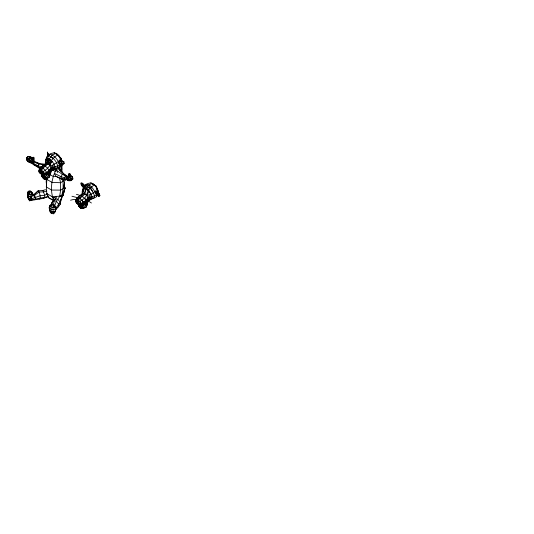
<?xml version="1.0" encoding="UTF-8"?>
<svg xmlns="http://www.w3.org/2000/svg" width="534" height="534" viewBox="0 0 534 534"><rect width="100%" height="100%" fill="white"/><g stroke="black" fill="none" stroke-linecap="round" stroke-linejoin="round"><path stroke-width="0.8" d="M51.905 204.015L51.905 202.499L53.447 200.477L55.73 198.855L56.597 196.512L53.954 197.847L53.447 200.477M67.424 180.178L66.984 178.99L69.093 176.14L70.114 176.1L70.501 175.439L70.001 174.031L69.393 173.77L68.526 174.404L68.572 175.98L66.657 178.469L67.424 180.178L68.572 180.699L71.135 180.632L72.811 179.084L72.45 176.847L69.981 175.286M61.644 171.948L61.937 164.819M70.915 180.045L71.135 180.632L68.572 180.699L68.125 179.511L69.914 175.779L72.45 176.847L72.364 177.889C71.122 179.444 68.712 180.118 66.984 178.99L66.677 177.588L67.838 176.514L67.124 176.721L62.291 174.331L56.05 169.859L55.736 168.29M46.244 174.137L46.812 173.003C45.75 170.56 43.581 167.676 40.637 167.643L39.469 169.538L39.136 172.008C42.64 177.328 50.289 173.33 51.271 167.896C50.356 165.794 48.494 163.304 45.951 163.277L39.99 168.49L38.962 170.213L39.136 172.008L40.023 172.989M32.534 157.93L28.696 156.342L26.727 159.185C27.675 161.061 29.804 162.229 31.9 161.889L33.055 160.821L33.802 157.577L32.634 157.39L31.486 159.539M46.184 178.69L46.752 193.575L48.46 197.593L53.774 200.657C49.862 190.985 51.244 179.023 56.05 169.859L58.58 168.397L58.853 166.922M59.401 169.205L59.521 166.228M46.992 177.829L46.311 186.98L51.624 190.044L60.609 190.117L63.139 188.662L64.561 182.575L63.72 178.963M50.763 168.871L51.531 170.847L49.328 177.175L46.345 178.87L44.015 178.91L41.605 176.14L41.245 174.918L41.765 174.711L43.114 176.801L45.984 177.655L48.868 175.613L49.876 172.976L50.069 170.126L48.167 174.338L45.19 176.687L43.134 176.814L41.245 174.918L42.026 173.517M97.428 194.69L96.507 196.712L94.678 197.707L87.596 198.895C86.475 204.041 79.039 206.898 75.948 202.026L75.775 200.23L77.45 197.667L82.763 193.301C85.306 193.328 87.169 195.811 88.083 197.92L87.596 198.895L88.344 200.871L86.141 207.199L82.143 208.62L81.101 208.02L80.828 208.34L78.425 205.577L80.093 207.666L83.157 208.307L86.141 207.199L85.68 205.637L86.688 203L86.882 200.143L84.979 204.355L82.002 206.124L79.946 206.251L78.057 204.355L78.578 204.148L82.002 206.124L83.157 208.307L82.143 208.62C80.02 208.5 78.718 206.104 78.057 204.355M55.516 168.303L55.296 171.487L52.639 169.952M34.984 162.096L34.363 161.468L33.802 157.577L33.328 157.336L32.634 157.39L31.933 159.065L29.27 161.595L29.33 162.563L31.96 162.857L33.735 164.806L39.763 168.343M40.184 169.178L39.99 168.49L45.397 164.011C44.809 158.451 48.087 153.225 53.994 152.891L56.41 153.425L59.468 156.315L61.45 161.155L60.769 159.9M80.921 195.01L82.209 194.029C81.622 188.475 84.906 183.249 90.807 182.908L92.509 183.489L96.28 186.339L98.263 191.172L98.356 192.667M40.591 173.583L40.891 173.316L41.005 173.744L39.209 171.608L38.962 170.213L39.469 169.538C41.792 169.565 43.501 171.841 44.335 173.77L43.888 174.665L41.045 173.844L40.304 172.969C41.812 167.87 47.673 163.818 52.239 161.642C44.068 170.773 60.215 161.842 60.549 158.658L56.41 153.425L52.172 154.88L49.322 158.918L50.276 162.122L49.862 165.54C47.546 168.43 44.355 172.255 40.304 172.061L39.436 170.833L39.336 172.262L42.66 174.518M49.375 154.96L47.88 155.474L47.379 152.17L48.594 155.601L47.379 152.17M44.095 164.919L38.915 164.018L33.735 161.829L33.055 160.821L33.796 158.772L30.365 161.902L30.425 162.87L31.96 162.857L33.342 157.25L32.187 158.358L33.462 159.406L33.796 158.772L33.195 158.284M59.921 169.685L60.576 164.859M49.896 209.575L49.482 210.356L51.004 211.277L55.049 211.711L55.783 208.56L55.135 206.378L53.687 204.595L51.671 204.101L50.216 205.183L49.161 207.833L50.049 211.758L51.257 213.32L53.273 213.807L54.488 212.839L55.91 209.555L60.182 204.395L63.139 188.662L63.092 179.044M55.783 208.56L55.463 210.93L54.488 212.839L50.049 211.758M66.984 178.99L68.933 177.328L68.926 174.571L69.393 173.77L70.001 174.031L68.526 174.404L69.393 173.77L70.061 175.866L71.696 176.207L69.914 175.779L70.501 175.439M55.91 209.555L55.91 208.02L54.575 206.164L56.39 201.245L59.661 196.425L60.609 190.117L60.609 182.735L59.554 178.316L56.05 176.374L53.02 176.374L50.363 174.838M61.804 164.485L61.697 169.612L59.808 170.493M29.43 191.539L30.044 190.945L32.581 193.248L31.506 194.376L30.151 194.616L28.529 193.955L27.675 192.794L28.689 191.179L30.151 194.616L30.291 199.275L29.544 200.777L28.275 196.025L27.421 194.863L28.082 191.773L28.689 191.179L30.044 190.945L31.733 192.08L32.581 193.248L33.001 195.197L35.337 197.487L35.337 199.022L34.777 199.783L29.544 200.777C27.628 198.314 26.84 194.696 28.082 191.773M33.769 158.051L32.694 158.718L33.769 158.051L33.342 157.25M53.427 204.876L54.248 200.711L55.73 198.855L58.012 199.429L60.182 202.166L60.182 204.395M45.397 164.011L47.072 158.658L48.153 160.894L47.312 163.451L40.718 169.699L39.85 172.709M82.209 194.029L83.885 188.676M85.006 194.276L84.913 193.929C85.52 189.477 87.422 184.25 92.509 183.489L96.28 186.339L94.445 185.278M46.064 160.207L45.931 159.386L47.586 158.324L49.322 158.918L51.324 160.48L54.254 164.192C50.396 167.255 48.427 173.904 42.453 173.19L41.719 172.148L42.453 173.19L42.259 174.104L41.425 173.323L41.719 172.148L40.237 170.933L39.436 170.833L39.736 171.908L39.336 172.262M70.548 200.217C74.54 198.848 79.746 199.069 81.148 203.788L80.701 204.682L79.072 204.128L78.238 203.347L78.531 202.172L84.452 198.348L89.051 191.666M62.057 196.432L63.052 195.304L65.021 187.834L63.052 195.304L60.529 200.884M63.052 195.304L65.021 187.834M69.266 174.218L69.393 173.77M94.471 185.031C90.286 187.054 87.122 190.818 86.675 195.557C90.88 194.59 95.239 192.674 97.362 188.682L94.471 185.031L90.807 182.908M82.763 193.301L85.447 185.772L86.788 184.15C93.317 185.425 94.184 193.101 98.743 196.572L99.905 195.531L99.197 193.655L96.814 191.439L95.886 191.406L95.226 191.579L96.394 194.79L96.507 196.712M50.216 205.183L49.161 207.833L50.877 209.074L52.893 209.562L55.376 209.341L54.728 207.159L53.273 205.376L51.257 204.882L49.809 205.964L50.95 206.905L52.966 207.392L54.728 207.159L55.135 206.378L53.687 204.595L52.966 207.392L53.273 213.807M67.491 179.658L66.496 179.07L66.677 177.588L68.572 175.98L70.061 175.866L68.579 175.059M82.877 190.231L82.743 189.41L84.399 188.342L86.134 188.936L84.125 193.475L77.53 199.723L76.662 201.819L76.669 202.733L77.31 203.28M72.898 178.042L72.297 179.558L72.03 178.843L72.811 179.084L72.364 177.889L71.142 176.467L69.553 179.531L70.001 180.719L71.649 180.152L71.202 178.963L68.933 177.328M45.951 163.277L48.153 160.894L47.586 158.324L48.627 155.754L49.976 154.132C55.176 155.801 59.448 161.201 59.695 166.688L51.311 170.767M50.316 174.464L49.876 172.976L51.211 169.752L57.866 167.683C57.632 162.47 53.574 157.343 48.627 155.754L46.638 157.036L46.745 157.697M87.129 204.482L86.688 203L88.023 199.769L92.082 198.268C92.075 194.349 89.091 191.159 86.134 188.936L86.268 189.423M77.383 203.588L79.072 204.128L77.824 203.761L76.148 202.286L76.249 200.851L77.503 201.218L79.359 203.554L79.072 204.128L77.857 203.861L77.116 202.993C77.497 198.788 82.556 196.973 84.913 193.929M59.695 166.688L60.616 164.666M40.878 168.217L33.108 164.172L33.735 161.829L34.363 161.468L39.71 163.558L45.25 164.252M68.045 178.002L66.677 177.588L67.124 178.777C63.379 180.038 59.488 177.608 56.05 176.374L54.421 173.356L61.143 176.721L64.627 177.822L66.496 178.076L67.751 176.36L63.446 173.663L57.719 167.135M44.649 176.881L47.159 174.625L48.374 172.108L49.876 172.976M81.462 206.318L83.971 204.649L84.879 202.76M48.761 172.409L51.271 167.896L57.759 165.86L59.581 164.766M83.057 204.162L83.624 203.027L86.168 201.231L88.083 197.92L94.571 195.878L96.394 194.79M85.573 202.426L86.168 201.231C84.813 196.812 80.36 195.391 76.409 194.329M97.515 192.62L98.263 191.172L96.901 188.669M51.671 204.101L50.95 206.905L51.257 213.32M55.049 211.711L55.91 208.02L60.182 202.166L61.951 196.078L52.065 196.639L46.752 193.575L47.132 193.909L44.622 195.377L40.17 195.724L30.291 199.275L28.696 198.394L27.848 197.233L27.808 193.428M48.153 160.894L49.322 158.918L51.324 160.48L54.695 156.856L57.659 155.007L59.468 156.315L59.881 157.87M91.074 194.216C87.269 198.107 83.664 205.116 77.116 202.993M87.496 205.216L79.032 197.867L77.45 197.667L75.775 200.23L76.022 201.625M50.276 162.122L51.324 160.48M33.088 157.717L33.328 157.336L33.549 158.037L32.38 157.85L33.328 157.336M42.58 175.693L43.548 174.398M79.673 195.591L76.803 198.514L76.996 199.195M32.974 158.204L32.267 158.431L31.219 157.216L29.931 157.076L27.641 160.52L27.701 161.488L29.33 162.563M30.892 200.544L31.639 199.035L31.506 194.376L30.892 192.107L29.544 192.347L28.529 193.955L28.275 196.025L30.425 197.013L31.773 196.779L33.001 195.197L34.777 195.184L39.156 191.993L43.634 191.873L46.705 191.038M43.628 176.293L45.844 173.87L47.159 174.625M83.317 189.043L84.732 187.534L86.648 188.041L88.704 189.824L90.059 192.941M41.765 175.446L41.765 174.711C43.868 175.005 50.083 180.906 43.301 178.236L43.327 176.607M43.134 176.814L43.281 178.229L41.605 176.14L43.995 178.897L44.309 178.596L45.33 179.184L49.328 177.175L48.167 174.338M80.113 207.673L79.926 206.237L82.102 204.348M82.143 208.62L80.08 207.426L81.201 208.36L80.808 208.333L81.101 208.02M69.093 176.14L69.8 175.786L70.221 174.645L69.026 175.245L70.221 174.645L69.607 173.864L68.866 174.051L69.667 174.384M79.392 205.123L80.36 204.121M34.777 199.783L39.156 199.129L40.17 198.101L48.334 196.625L48.46 197.593L53.393 200.31M59.508 161.021L60.382 164.712L62.024 165.059L64.24 163.304L63.853 161.655L60.956 160.554L58.413 161.562L58.773 163.077M34.243 194.61L38.228 190.758L42.64 190.551L45.544 189.677M32.267 158.431L28.696 156.342L27.861 156.575L26.7 157.65L26.787 160.153L27.701 161.488M42.253 167.095C37.767 165.994 33.575 163.891 30.331 160.614L29.27 161.595L28.796 158.538L26.7 157.65L26.76 158.618M30.365 161.902L31.092 161.235M66.657 178.469L67.377 177.802M33.155 194.797L32.153 194.029L34.216 194.409L38.228 190.758L39.156 191.993L40.17 195.724L40.17 198.101L30.051 200.21L29.036 199.603L28.182 197.653L28.689 199.616M57.632 155.254L58.019 154.907L56.537 154.433M39.136 172.008L39.636 171.568M39.85 171.801L40.35 171.361M40.304 172.061L40.691 171.194L43.047 171.608M41.125 172.709L40.477 173.25C43.561 174.218 46.992 173.57 49.355 171.214C48.24 168.637 45.957 165.6 42.86 165.573L42.179 166.461L42.38 167.182M39.836 172.702L41.425 173.323L41.926 172.882M41.619 173.583L42.546 173.53M76.449 201.585L76.249 200.851L76.662 201.819L77.163 201.378L76.282 199.562L75.948 202.026L77.704 203.341L77.403 203.601L76.789 202.807L77.123 202.62M76.662 201.819L77.116 202.086L77.503 201.218L79.86 201.625L82.783 207.272M77.15 202.086L77.637 201.652M76.823 202.993L77.463 202.459M78.238 203.347L78.738 202.907L78.531 202.172L77.116 202.086M77.29 203.274L81.148 203.788L83.624 203.027L81.989 200.29M83.878 186.78L86.114 184.964L88.417 185.518L90.72 187.621L92.709 191.88M56.971 207.926L58.733 206.585L58.733 204.208L56.39 201.245L54.248 200.711L51.905 202.499L51.905 204.081M51.531 170.847L55.269 168.243L54.254 164.192M88.344 200.871L92.082 198.268L88.083 197.92M39.156 199.129L43.574 198.294L44.622 197.607C45.277 195.19 43.181 191.893 42.98 190.451M32.187 158.358L33.255 157.684M32.834 158.177L33.802 157.577M32.561 158.671L31.933 159.065L28.796 158.538L30.331 160.614M33.108 163.184L33.735 162.823M34.049 164.626L31.179 162.683M39.71 163.558L38.915 164.018L38.121 165.8L38.121 167.129L38.915 167.996L39.316 167.769M63.446 173.663L62.291 174.331L61.143 176.721L61.143 178.443L62.291 179.504L65.422 180.011L67.438 179.517M62.872 179.17L62.291 179.504L59.554 178.316M66.496 178.076L67.124 177.715M66.496 179.07L67.124 178.71M65.822 179.784L65.422 180.011L64.627 179.144L64.627 177.822L65.422 176.033L66.216 175.573L67.01 176.44L64.601 174.725M59.661 196.425L62.191 194.963L64.561 189.43L64.561 182.575M39.977 172.789L40.31 172.595M84.979 204.355L85.68 205.637L82.797 207.092L79.946 206.251L78.578 204.148L78.578 204.882M68.526 174.404L69.607 173.864M68.926 174.571L70.001 174.031M88.13 200.791L94.678 197.707C94.445 192.494 90.386 187.361 85.447 185.772L83.451 187.054L83.558 187.714M50.096 162.743C49.949 163.911 50.924 162.196 49.542 162.329C48.407 163.17 51.11 163.918 50.156 162.757M43.574 198.294L47.526 196.812M86.935 184.724L84.692 185.498L82.623 183.249L80.961 183.129L81.201 184.731L83.271 187.641L82.623 183.249M27.695 159.933L26.787 160.153L26.727 159.185M28.182 198.441L28.689 198.348M29.036 199.603L29.544 199.516L29.544 200.777M33.462 159.406L32.534 159.553L29.931 157.076L31.099 158.925M50.783 168.877L55.269 168.243L51.271 167.896M55.176 166.728L51.11 167.309M87.923 197.333L91.988 196.752M41.425 173.323L42.453 173.19M58.513 161.976L63.853 161.655M58.907 163.631L64.24 163.304M78.431 203.601L79.359 203.554M27.861 156.575L29.624 156.509L29.684 157.47M45.33 179.184L43.267 177.996C44.736 179.491 43.735 178.736 46.325 178.863M80.808 208.333L83.157 208.307M43.995 178.897L44.389 178.923M42.259 174.104L41.045 173.844L41.365 173.59L40.871 173.303M52.185 204.562L54.201 205.049M71.956 196.245L77.45 197.667M68.846 180.145L70.134 180.539M77.824 203.761L78.738 204.115L78.531 203.434M95.406 192.06L99.197 193.655M96.113 193.935L99.905 195.531M35.678 162.389L37.747 163.264M55.216 153.598L53.994 152.891L55.696 153.472L57.659 155.007M51.998 157.697L53.12 158.344M47.586 158.324L48.834 159.045M47.873 159.613L50.797 161.301M47.613 159.779L48.828 160.48M50.042 161.181L51.257 161.882M96.233 188.028L97.362 188.682M60.289 170.64L61.617 171.407L58.58 168.397L59.261 169.845M88.811 187.714L89.932 188.362M86.888 189.784L88.137 190.498M48.167 175.212L48.868 175.613M39.209 171.608L39.736 171.908M40.003 172.976L40.497 173.263M46.752 179.337L52.065 182.408L60.609 182.735L63.139 181.273L62.611 179.064M85.186 202.132L86.688 203M82.636 203.881L83.971 204.649M84.979 205.23L85.68 205.637M78.738 202.907L79.266 203.207M79.473 204.535L78.738 204.115M79.926 206.237L80.287 207.459M52.065 196.639L53.954 197.847M29.931 157.076L32.38 158.698M84.452 198.348L91.434 203M32.634 157.39L33.549 158.037M80.961 183.129L84.752 185.905M81.201 184.731L84.132 186.887L83.765 184.41M59.675 157.109L61.263 158.531L61.897 160.847M40.838 173.089L41.926 174.091M59.755 157.009L61.263 158.531L61.357 160.44M64.053 174.137L60.215 170.012L60.776 171.274M31.219 157.216L31.993 158.204M34.216 194.409L35.337 197.487M58.58 168.397L59.908 170.306M64.247 186.973L65.135 188.295M56.05 169.859L57.745 172.509M39.469 169.538L40.33 171.347M47.433 194.59L48.334 196.625M98.143 192.507L99.498 196.105M96.814 191.439L98.743 196.572M95.886 191.406L97.468 195.611M47.312 152.677L48.434 155.835L48.207 154.052M47.593 154.139L47.933 155.1L47.573 152.257M84.125 193.475L84.225 193.822M82.303 196.358L82.416 196.779M81.335 195.804L81.448 196.225M79.946 198.394L80.06 198.795M78.158 203.601L78.291 204.028M48.194 164.252L49.322 158.918L47.413 163.798M45.49 166.341L45.604 166.762M43.134 168.377L43.241 168.777M92.642 183.97L92.509 183.489L92.609 184.217M87.529 186.486L87.689 187.067M50.717 156.462L50.877 157.049M62.638 160.981L63.386 164.138M60.956 160.554L62.024 165.059M81.595 182.948L82.042 186.026M46.184 181.794L46.244 182.234M32.974 159.492L33.055 160.821M61.844 168.644L61.851 172.255M82.002 206.124L82.002 206.858M45.19 176.687L45.19 177.422M47.379 161.361L47.593 161.795L47.146 160.821L47.559 162.049L47.379 161.361"/></g></svg>
